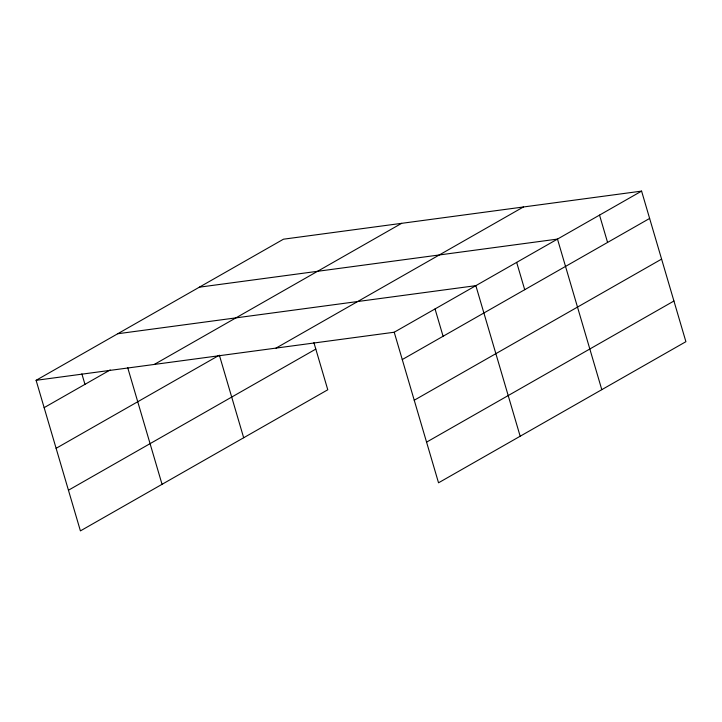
<?xml version="1.0" encoding="UTF-8"?>
<svg xmlns="http://www.w3.org/2000/svg" width="722" height="722" viewBox="0 0 722 722"><rect width="100%" height="100%" fill="white"/><g stroke="black" fill="none" stroke-linecap="round" stroke-linejoin="round"><path stroke-width="1.08" d="M313.908 342.652L327.779 389.772L80.413 530.887L36.1 380.313L283.466 239.199L641.587 191.113L685.9 341.687L438.534 482.801L394.221 332.228L641.587 191.113M44.141 407.641L110.222 369.944M154.282 364.448L401.64 223.333M56.108 448.317L218.396 355.729M276.039 348.103L523.405 206.979M68.446 490.22L315.803 349.096M402.262 359.556L649.629 218.441M414.238 400.232L661.596 259.108M426.567 442.135L673.933 301.011M199.362 287.175L557.483 239.09L601.796 389.663M117.731 333.745L475.852 285.659L520.165 436.232M36.1 380.313L394.221 332.228M599.531 215.102L607.572 242.43M516.663 262.375L524.713 289.702M435.041 308.944L443.082 336.272M219.371 355.179L243.675 437.749M127.659 367.498L162.044 484.318M81.866 373.852L84.961 384.357"/></g></svg>
